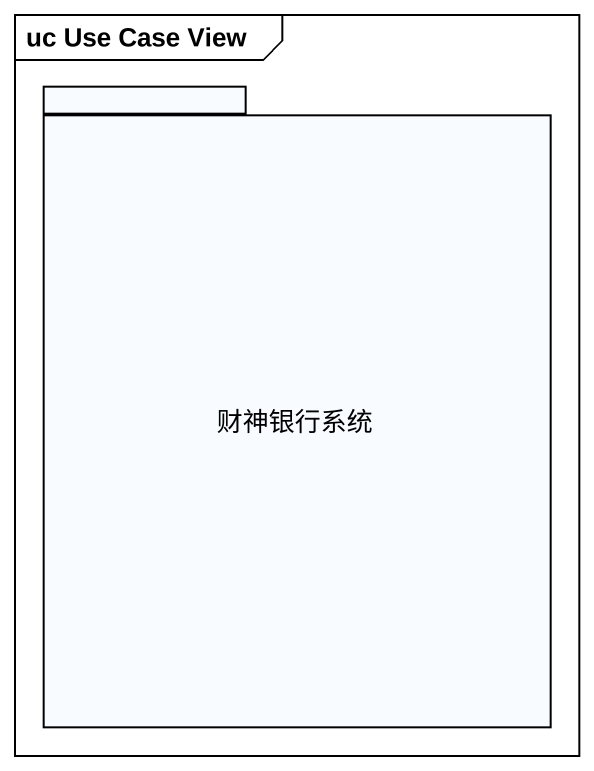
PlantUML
@startuml
mainframe uc Use Case View
package 财神银行系统 {
}
@enduml
